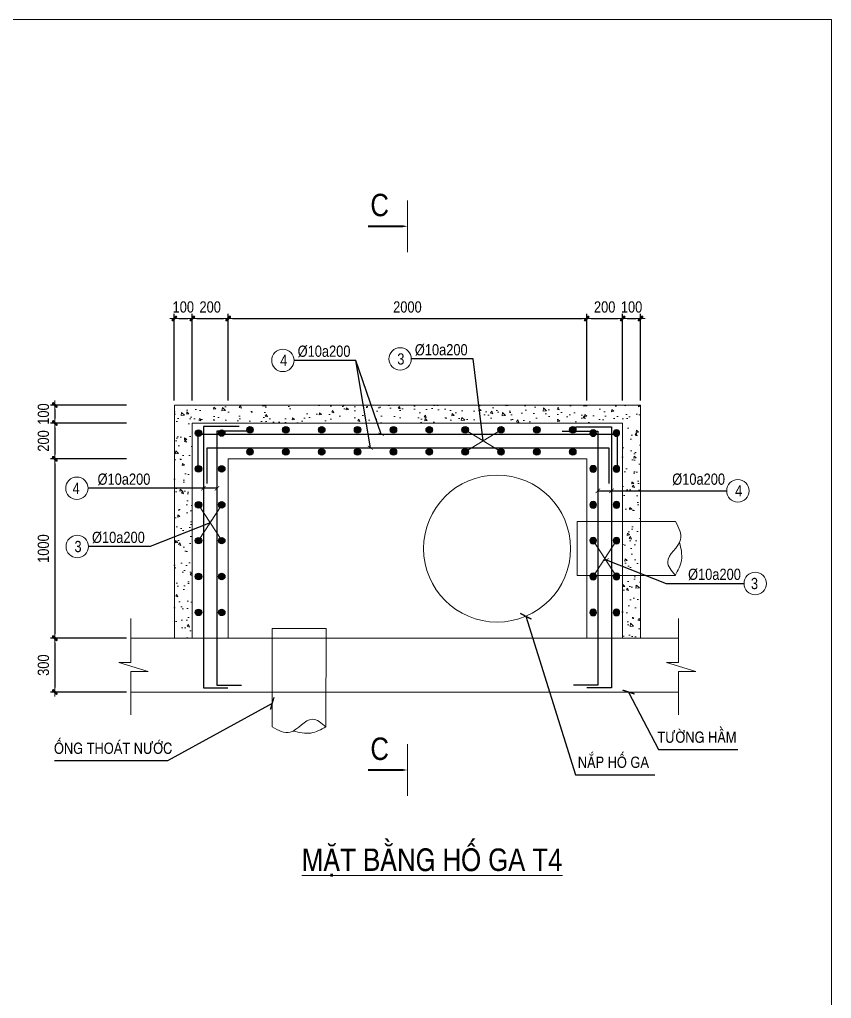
# Model space of a CAD drawing. Header units: millimetres. Extents: x -3568569 to -3536212, y 773195 to 801582.
# Drawn here: x -3559844 to -3555316, y 796125 to 801582 of the extents above; entities that cross this region are included whole.
import ezdxf
from ezdxf.enums import TextEntityAlignment as Align

# ---------------------------------------------------------------- set-up
doc = ezdxf.new("R2010")
doc.units = ezdxf.units.MM
doc.header["$MEASUREMENT"] = 0
doc.layers.get('0').update_dxf_attribs({"lineweight": 9})
doc.layers.get('Defpoints').update_dxf_attribs({"color": 10, "lineweight": 0})
for name, color, linetype, lineweight in [("'S_Concrete_Hatch_252", 252, 'Continuous', 9), ('chunho.q', 1, 'Continuous', 13), ('CTHEP', 4, 'Continuous', 30), ('DBAO', 2, 'Continuous', 13), ('KTH', 154, 'Continuous', 15), ('Net cat Betong', 6, 'Continuous', 40), ('STICK', 1, 'Continuous', 9), ('TEXT', 7, 'Continuous', 15)]:
    doc.layers.add(name, color=color, linetype=linetype, lineweight=lineweight)
for name, color, linetype in [('D-TEXT', 1, 'Continuous'), ('MEP-H-TXT25', 7, 'Continuous'), ('Wall Hatch', 134, 'Continuous')]:
    doc.layers.add(name, color=color, linetype=linetype)
doc.styles.add('Star-HelCon', font='VHELVCN_0.TTF')
doc.styles.add('TTP-HelCon', font='VHELVCN_0.TTF')
doc.dimstyles.new('TTP-25', dxfattribs={"dimscale": 25, "dimtxt": 2.5, "dimasz": 1, "dimexe": 1, "dimexo": 1, "dimgap": 0.09, "dimtad": 0, "dimdec": 4, "dimrnd": 5, "dimzin": 9, "dimdsep": 46, "dimtxsty": 'TTP-HelCon', "dimblk": 'Stick', "dimcen": 0.09, "dimdle": 1.5, "dimclrd": 256, "dimclre": 256, "dimclrt": 1, "dimadec": 0, "dimazin": 0, "dimtfac": 1, "dimtdec": 4, "dimtmove": 0, "dimatfit": 3, "dimldrblk": 'ARCHTICK', "dimfxl": 1, "dimtvp": 1, "dimtolj": 1, "dimtzin": 0, "dimarcsym": 0})

# ---------------------------------------------------------------- blocks, each defined once
blk = doc.blocks.new('Stick')
at = {"layer": 'STICK'}
h = blk.add_hatch(color=256, dxfattribs=at)
edge = h.paths.add_edge_path()
edge.add_line((0.3, 0.5), (-0.5, -0.3))
edge.add_arc((-0.4, -0.4), 0.141, 135, 315)
edge.add_line((-0.3, -0.5), (0.5, 0.3))
edge.add_arc((0.4, 0.4), 0.141, 315, 495)
blk.add_line((1, 0), (-1, 0), dxfattribs=at)
blk.add_lwpolyline([(0.3, 0.5), (-0.5, -0.3, 1), (-0.3, -0.5), (0.5, 0.3, 1), (0.3, 0.5, 1)], format="xyb", dxfattribs=at)
blk = doc.blocks.new('*U145')
at = {"layer": 'Wall Hatch'}
h = blk.add_hatch(color=2, dxfattribs=at)
h.dxf.hatch_style = 1
h.paths.add_polyline_path([(-18, 0, 1), (18, 0, 1)])
at = {"layer": 'D-TEXT'}
blk.add_circle((0, 0), 18, dxfattribs=at)
blk = doc.blocks.new('*U146')
at = {"layer": 'Net cat Betong', "color": 0, "linetype": 'ByBlock', "lineweight": -2, "transparency": 16777216}
for p in [(0, 1000), (0, 800), (0, 600), (0, 400), (0, 200), (0, 0)]:
    blk.add_blockref('*U145', p, dxfattribs=at)
blk = doc.blocks.new('*U144')
at = {"layer": 'Wall Hatch'}
h = blk.add_hatch(color=2, dxfattribs=at)
h.dxf.hatch_style = 1
h.paths.add_polyline_path([(-18, 0, 1), (18, 0, 1)])
at = {"layer": 'D-TEXT'}
blk.add_circle((0, 0), 18, dxfattribs=at)
blk = doc.blocks.new('*U143')
at = {"layer": 'Net cat Betong', "color": 0, "linetype": 'ByBlock', "lineweight": -2, "transparency": 16777216}
for p in [(0, 1000), (0, 800), (0, 600), (0, 400), (0, 200), (0, 0)]:
    blk.add_blockref('*U144', p, dxfattribs=at)
blk = doc.blocks.new('*U149')
at = {"layer": 'Wall Hatch'}
h = blk.add_hatch(color=2, dxfattribs=at)
h.dxf.hatch_style = 1
h.paths.add_polyline_path([(-18, 0, 1), (18, 0, 1)])
at = {"layer": 'D-TEXT'}
blk.add_circle((0, 0), 18, dxfattribs=at)
blk = doc.blocks.new('*U150')
at = {"layer": 'Net cat Betong', "color": 0, "linetype": 'ByBlock', "lineweight": -2, "transparency": 16777216}
for p in [(0, 1000), (0, 800), (0, 600), (0, 400), (0, 200), (0, 0)]:
    blk.add_blockref('*U149', p, dxfattribs=at)
blk = doc.blocks.new('*U148')
at = {"layer": 'Wall Hatch'}
h = blk.add_hatch(color=2, dxfattribs=at)
h.dxf.hatch_style = 1
h.paths.add_polyline_path([(-18, 0, 1), (18, 0, 1)])
at = {"layer": 'D-TEXT'}
blk.add_circle((0, 0), 18, dxfattribs=at)
blk = doc.blocks.new('*U147')
at = {"layer": 'Net cat Betong', "color": 0, "linetype": 'ByBlock', "lineweight": -2, "transparency": 16777216}
for p in [(0, 1000), (0, 800), (0, 600), (0, 400), (0, 200), (0, 0)]:
    blk.add_blockref('*U148', p, dxfattribs=at)
blk = doc.blocks.new('*U151')
at = {"layer": 'Wall Hatch'}
h = blk.add_hatch(color=2, dxfattribs=at)
h.dxf.hatch_style = 1
h.paths.add_polyline_path([(18, 0, 1), (-18, 0, 1)])
at = {"layer": 'D-TEXT'}
blk.add_circle((0, 0), 18, dxfattribs=at)
blk = doc.blocks.new('*U152')
at = {"layer": 'Net cat Betong', "color": 0, "linetype": 'ByBlock', "lineweight": -2, "transparency": 16777216}
for p in [(0, 1800), (0, 1600), (0, 1400), (0, 1200), (0, 1000), (0, 800), (0, 600), (0, 400), (0, 200), (0, 0)]:
    blk.add_blockref('*U151', p, dxfattribs=at)
blk = doc.blocks.new('*U153')
at = {"layer": 'Wall Hatch'}
h = blk.add_hatch(color=2, dxfattribs=at)
h.dxf.hatch_style = 1
h.paths.add_polyline_path([(18, 0, 1), (-18, 0, 1)])
at = {"layer": 'D-TEXT'}
blk.add_circle((0, 0), 18, dxfattribs=at)
blk = doc.blocks.new('*U154')
at = {"layer": 'Net cat Betong', "color": 0, "linetype": 'ByBlock', "lineweight": -2, "transparency": 16777216}
for p in [(0, 1800), (0, 1600), (0, 1400), (0, 1200), (0, 1000), (0, 800), (0, 600), (0, 400), (0, 200), (0, 0)]:
    blk.add_blockref('*U153', p, dxfattribs=at)
blk = doc.blocks.new('*D155')
at = {"layer": 'Defpoints', "color": 0, "ltscale": 0.8, "transparency": 16777216}
for p in [(-3559222.7, 799432.8), (-3559646.8, 799332.8), (-3559222.7, 799332.8)]:
    blk.add_point(p, dxfattribs=at)
at = {"layer": 'KTH', "lineweight": -2, "ltscale": 0.8, "transparency": 16777216}
for p, q in [((-3559247.7, 799432.8), (-3559671.8, 799432.8)), ((-3559646.8, 799407.8), (-3559646.8, 799357.8)), ((-3559247.7, 799332.8), (-3559671.8, 799332.8))]:
    blk.add_line(p, q, dxfattribs=at)
at = {"layer": 'KTH', "lineweight": -2, "ltscale": 0.8, "transparency": 16777216, "xscale": 25, "yscale": 25, "zscale": 25}
for p, rotation in [((-3559646.8, 799432.8), 90), ((-3559646.8, 799332.8), 270)]:
    blk.add_blockref('Stick', p, dxfattribs=dict(at, rotation=rotation))
at = {"layer": 'KTH', "color": 1, "ltscale": 0.8, "transparency": 16777216, "insert": (-3559710.6, 799382.8), "char_height": 62.5, "attachment_point": 5, "rotation": 90, "style": 'TTP-HelCon'}
blk.add_mtext('\\A1;100', dxfattribs=at)
blk = doc.blocks.new('_ArchTick')
at = {"color": 0, "linetype": 'ByBlock', "const_width": 0.15}
blk.add_lwpolyline([(-0.5, -0.5), (0.5, 0.5)], dxfattribs=at)
blk = doc.blocks.new('*D156')
at = {"layer": 'Defpoints', "color": 0, "ltscale": 0.8, "transparency": 16777216}
for p in [(-3559222.7, 799332.8), (-3559646.8, 799132.8), (-3559222.7, 799132.8)]:
    blk.add_point(p, dxfattribs=at)
at = {"layer": 'KTH', "lineweight": -2, "ltscale": 0.8, "transparency": 16777216}
for p, q in [((-3559247.7, 799332.8), (-3559671.8, 799332.8)), ((-3559646.8, 799307.8), (-3559646.8, 799157.8)), ((-3559247.7, 799132.8), (-3559671.8, 799132.8))]:
    blk.add_line(p, q, dxfattribs=at)
at = {"layer": 'KTH', "lineweight": -2, "ltscale": 0.8, "transparency": 16777216, "xscale": 25, "yscale": 25, "zscale": 25}
for p, rotation in [((-3559646.8, 799332.8), 90), ((-3559646.8, 799132.8), 270)]:
    blk.add_blockref('Stick', p, dxfattribs=dict(at, rotation=rotation))
at = {"layer": 'KTH', "color": 1, "ltscale": 0.8, "transparency": 16777216, "insert": (-3559710.6, 799232.8), "char_height": 62.5, "attachment_point": 5, "rotation": 90, "style": 'TTP-HelCon'}
blk.add_mtext('\\A1;200', dxfattribs=at)
blk = doc.blocks.new('*D157')
at = {"layer": 'Defpoints', "color": 0, "ltscale": 0.8, "transparency": 16777216}
for p in [(-3559222.7, 799132.8), (-3559646.8, 798132.8), (-3559222.7, 798132.8)]:
    blk.add_point(p, dxfattribs=at)
at = {"layer": 'KTH', "lineweight": -2, "ltscale": 0.8, "transparency": 16777216}
for p, q in [((-3559247.7, 799132.8), (-3559671.8, 799132.8)), ((-3559646.8, 799107.8), (-3559646.8, 798157.8)), ((-3559247.7, 798132.8), (-3559671.8, 798132.8))]:
    blk.add_line(p, q, dxfattribs=at)
at = {"layer": 'KTH', "lineweight": -2, "ltscale": 0.8, "transparency": 16777216, "xscale": 25, "yscale": 25, "zscale": 25}
for p, rotation in [((-3559646.8, 799132.8), 90), ((-3559646.8, 798132.8), 270)]:
    blk.add_blockref('Stick', p, dxfattribs=dict(at, rotation=rotation))
at = {"layer": 'KTH', "color": 1, "ltscale": 0.8, "transparency": 16777216, "insert": (-3559710.6, 798632.8), "char_height": 62.5, "attachment_point": 5, "rotation": 90, "style": 'TTP-HelCon'}
blk.add_mtext('\\A1;1000', dxfattribs=at)
blk = doc.blocks.new('*D158')
at = {"layer": 'Defpoints', "color": 0, "ltscale": 0.8, "transparency": 16777216}
for p in [(-3559222.7, 798132.8), (-3559646.8, 797832.8), (-3559222.7, 797832.8)]:
    blk.add_point(p, dxfattribs=at)
at = {"layer": 'KTH', "lineweight": -2, "ltscale": 0.8, "transparency": 16777216}
for p, q in [((-3559247.7, 798132.8), (-3559671.8, 798132.8)), ((-3559646.8, 798107.8), (-3559646.8, 797857.8)), ((-3559247.7, 797832.8), (-3559671.8, 797832.8))]:
    blk.add_line(p, q, dxfattribs=at)
at = {"layer": 'KTH', "lineweight": -2, "ltscale": 0.8, "transparency": 16777216, "xscale": 25, "yscale": 25, "zscale": 25}
for p, rotation in [((-3559646.8, 798132.8), 90), ((-3559646.8, 797832.8), 270)]:
    blk.add_blockref('Stick', p, dxfattribs=dict(at, rotation=rotation))
at = {"layer": 'KTH', "color": 1, "ltscale": 0.8, "transparency": 16777216, "insert": (-3559710.6, 797982.8), "char_height": 62.5, "attachment_point": 5, "rotation": 90, "style": 'TTP-HelCon'}
blk.add_mtext('\\A1;300', dxfattribs=at)
blk = doc.blocks.new('*D159')
at = {"layer": 'Defpoints', "color": 0, "ltscale": 0.8, "transparency": 16777216}
for p in [(-3558880.6, 799915.7), (-3558980.6, 799432.8), (-3558880.6, 799432.8)]:
    blk.add_point(p, dxfattribs=at)
at = {"layer": 'KTH', "lineweight": -2, "ltscale": 0.8, "transparency": 16777216}
for p, q in [((-3558980.6, 799457.8), (-3558980.6, 799940.7)), ((-3558955.6, 799915.7), (-3558905.6, 799915.7)), ((-3558880.6, 799457.8), (-3558880.6, 799940.7))]:
    blk.add_line(p, q, dxfattribs=at)
at = {"layer": 'KTH', "lineweight": -2, "ltscale": 0.8, "transparency": 16777216, "xscale": 25, "yscale": 25, "zscale": 25, "rotation": 180}
blk.add_blockref('Stick', (-3558980.6, 799915.7), dxfattribs=at)
at = {"layer": 'KTH', "lineweight": -2, "ltscale": 0.8, "transparency": 16777216, "xscale": 25, "yscale": 25, "zscale": 25}
blk.add_blockref('Stick', (-3558880.6, 799915.7), dxfattribs=at)
at = {"layer": 'KTH', "color": 1, "ltscale": 0.8, "transparency": 16777216, "insert": (-3558930.6, 799979.5), "char_height": 62.5, "attachment_point": 5, "style": 'TTP-HelCon'}
blk.add_mtext('\\A1;100', dxfattribs=at)
blk = doc.blocks.new('*D160')
at = {"layer": 'Defpoints', "color": 0, "ltscale": 0.8, "transparency": 16777216}
for p in [(-3558680.6, 799915.7), (-3558880.6, 799432.8), (-3558680.6, 799432.8)]:
    blk.add_point(p, dxfattribs=at)
at = {"layer": 'KTH', "lineweight": -2, "ltscale": 0.8, "transparency": 16777216}
for p, q in [((-3558880.6, 799457.8), (-3558880.6, 799940.7)), ((-3558855.6, 799915.7), (-3558705.6, 799915.7)), ((-3558680.6, 799457.8), (-3558680.6, 799940.7))]:
    blk.add_line(p, q, dxfattribs=at)
at = {"layer": 'KTH', "lineweight": -2, "ltscale": 0.8, "transparency": 16777216, "xscale": 25, "yscale": 25, "zscale": 25, "rotation": 180}
blk.add_blockref('Stick', (-3558880.6, 799915.7), dxfattribs=at)
at = {"layer": 'KTH', "lineweight": -2, "ltscale": 0.8, "transparency": 16777216, "xscale": 25, "yscale": 25, "zscale": 25}
blk.add_blockref('Stick', (-3558680.6, 799915.7), dxfattribs=at)
at = {"layer": 'KTH', "color": 1, "ltscale": 0.8, "transparency": 16777216, "insert": (-3558780.6, 799979.5), "char_height": 62.5, "attachment_point": 5, "style": 'TTP-HelCon'}
blk.add_mtext('\\A1;200', dxfattribs=at)
blk = doc.blocks.new('*D161')
at = {"layer": 'Defpoints', "color": 0, "ltscale": 0.8, "transparency": 16777216}
for p in [(-3556680.6, 799915.7), (-3558680.6, 799432.8), (-3556680.6, 799432.8)]:
    blk.add_point(p, dxfattribs=at)
at = {"layer": 'KTH', "lineweight": -2, "ltscale": 0.8, "transparency": 16777216}
for p, q in [((-3558680.6, 799457.8), (-3558680.6, 799940.7)), ((-3558655.6, 799915.7), (-3556705.6, 799915.7)), ((-3556680.6, 799457.8), (-3556680.6, 799940.7))]:
    blk.add_line(p, q, dxfattribs=at)
at = {"layer": 'KTH', "lineweight": -2, "ltscale": 0.8, "transparency": 16777216, "xscale": 25, "yscale": 25, "zscale": 25, "rotation": 180}
blk.add_blockref('Stick', (-3558680.6, 799915.7), dxfattribs=at)
at = {"layer": 'KTH', "lineweight": -2, "ltscale": 0.8, "transparency": 16777216, "xscale": 25, "yscale": 25, "zscale": 25}
blk.add_blockref('Stick', (-3556680.6, 799915.7), dxfattribs=at)
at = {"layer": 'KTH', "color": 1, "ltscale": 0.8, "transparency": 16777216, "insert": (-3557680.6, 799979.5), "char_height": 62.5, "attachment_point": 5, "style": 'TTP-HelCon'}
blk.add_mtext('\\A1;2000', dxfattribs=at)
blk = doc.blocks.new('*D162')
at = {"layer": 'Defpoints', "color": 0, "ltscale": 0.8, "transparency": 16777216}
for p in [(-3556480.6, 799915.7), (-3556680.6, 799432.8), (-3556480.6, 799432.8)]:
    blk.add_point(p, dxfattribs=at)
at = {"layer": 'KTH', "lineweight": -2, "ltscale": 0.8, "transparency": 16777216}
for p, q in [((-3556680.6, 799457.8), (-3556680.6, 799940.7)), ((-3556655.6, 799915.7), (-3556505.6, 799915.7)), ((-3556480.6, 799457.8), (-3556480.6, 799940.7))]:
    blk.add_line(p, q, dxfattribs=at)
at = {"layer": 'KTH', "lineweight": -2, "ltscale": 0.8, "transparency": 16777216, "xscale": 25, "yscale": 25, "zscale": 25, "rotation": 180}
blk.add_blockref('Stick', (-3556680.6, 799915.7), dxfattribs=at)
at = {"layer": 'KTH', "lineweight": -2, "ltscale": 0.8, "transparency": 16777216, "xscale": 25, "yscale": 25, "zscale": 25}
blk.add_blockref('Stick', (-3556480.6, 799915.7), dxfattribs=at)
at = {"layer": 'KTH', "color": 1, "ltscale": 0.8, "transparency": 16777216, "insert": (-3556580.6, 799979.5), "char_height": 62.5, "attachment_point": 5, "style": 'TTP-HelCon'}
blk.add_mtext('\\A1;200', dxfattribs=at)
blk = doc.blocks.new('*D163')
at = {"layer": 'Defpoints', "color": 0, "ltscale": 0.8, "transparency": 16777216}
for p in [(-3556380.6, 799915.7), (-3556480.6, 799432.8), (-3556380.6, 799432.8)]:
    blk.add_point(p, dxfattribs=at)
at = {"layer": 'KTH', "lineweight": -2, "ltscale": 0.8, "transparency": 16777216}
for p, q in [((-3556480.6, 799457.8), (-3556480.6, 799940.7)), ((-3556455.6, 799915.7), (-3556405.6, 799915.7)), ((-3556380.6, 799457.8), (-3556380.6, 799940.7))]:
    blk.add_line(p, q, dxfattribs=at)
at = {"layer": 'KTH', "lineweight": -2, "ltscale": 0.8, "transparency": 16777216, "xscale": 25, "yscale": 25, "zscale": 25, "rotation": 180}
blk.add_blockref('Stick', (-3556480.6, 799915.7), dxfattribs=at)
at = {"layer": 'KTH', "lineweight": -2, "ltscale": 0.8, "transparency": 16777216, "xscale": 25, "yscale": 25, "zscale": 25}
blk.add_blockref('Stick', (-3556380.6, 799915.7), dxfattribs=at)
at = {"layer": 'KTH', "color": 1, "ltscale": 0.8, "transparency": 16777216, "insert": (-3556430.6, 799979.5), "char_height": 62.5, "attachment_point": 5, "style": 'TTP-HelCon'}
blk.add_mtext('\\A1;100', dxfattribs=at)

msp = doc.modelspace()

# ---------------------------------------------------------------- hatches: boundary and pattern name
at = {"layer": "'S_Concrete_Hatch_252"}
h = msp.add_hatch(dxfattribs=at)
h.set_pattern_fill('AR-CONC', color=256, scale=20, angle=-90)
h.set_pattern_definition([(320, (-3569666.07, 808418.99), (-12.5504, -143.452), [15, -165]), (265, (-3569666.07, 808418.99), (150.4384, 27.7503), [12, -132]), (10.4514, (-3569667.12, 808407.04), (137.888, -115.7018), [12.748, -140.2284]), (316.1842, (-3569626.07, 808418.99), (-33.1039, -213.4483), [22.5, -247.5]), (6.6356, (-3569628.83, 808401.2), (194.8237, -186.9324), [19.122, -210.3428]), (261.1842, (-3569626.07, 808419), (194.8237, -186.9324), [18, -198]), (291, (-3569636.07, 808398.99), (-80.5238, -119.3814), [15, -165]), (236, (-3569636.07, 808398.99), (145.03, -48.6631), [12, -132]), (341.4514, (-3569642.78, 808389.04), (64.5062, -168.0445), [12.748, -140.2284]), (307.5, (-3569666.07, 808418.99), (66.57877, -2.43197), [0, -130.4, 0, -134, 0, -132.5]), (277.5, (-3569666.07, 808418.99), (78.88234, -52.6139), [0, -76.4, 0, -127.4, 0, -50.5]), (237.5, (-3569666.07, 808463.59), (-4.51097, -106.76449), [0, -50, 0, -156, 0, -207]), (227.5, (-3569666.07, 808483.59), (20.021, -116.63723), [0, -65, 0, -103.6, 0, -147])])
h.paths.add_polyline_path([(-3558980.56358, 799433.21006), (-3558980.56358, 798133.21006), (-3556380.56358, 798132.78694), (-3556380.56358, 799432.78694)])
h.paths.add_polyline_path([(-3558880.56358, 799332.78694), (-3558880.56358, 798132.78694), (-3556480.56358, 798132.78694), (-3556480.56358, 799332.78694)], flags=16)

# ---------------------------------------------------------------- linework, layer by layer
for p, q in [((-3557680.84789, 800573.76718), (-3557680.84789, 800286.01753)), ((-3557158.64389, 799295.25119), (-3557358.64389, 799171.70338)), ((-3557158.64389, 799171.70338), (-3557358.64389, 799295.25119)), ((-3558716.4056, 798876.8876), (-3558846.02555, 798676.8876)), ((-3558716.4056, 798676.8876), (-3558846.02555, 798876.8876)), ((-3556515.10161, 798676.8876), (-3556644.72156, 798476.8876)), ((-3556515.10161, 798476.8876), (-3556644.72156, 798676.8876)), ((-3557680.84789, 797542.06789), (-3557680.84789, 797254.31824))]:
    msp.add_line(p, q, dxfattribs=at)
msp.add_lwpolyline([(-3558980.56358, 799432.78694), (-3558980.56358, 798132.78694), (-3556380.56358, 798132.78694), (-3556380.56358, 799432.78694)], close=True, dxfattribs=at)
for points in [[(-3556185.77569, 798783.40663), (-3556734.54194, 798782.85284), (-3556734.54194, 798482.85284), (-3556185.77569, 798483.40663)], [(-3559222.65108, 798242.10835), (-3559222.65108, 797997.15791), (-3559290.86401, 797997.15791), (-3559126.74605, 797948.01232), (-3559223.66584, 797948.01232), (-3559223.66584, 797705.04938)], [(-3556168.43597, 798242.10835), (-3556168.43597, 797997.15791), (-3556236.6489, 797997.15791), (-3556072.53094, 797948.01232), (-3556169.45073, 797948.01232), (-3556169.45073, 797705.04938)], [(-3558434.88195, 797637.99905), (-3558434.32815, 798186.7653), (-3558134.32815, 798186.7653), (-3558134.88195, 797637.99905)]]:
    msp.add_lwpolyline(points, dxfattribs=at)
for centre, radius in [((-3558374.99032, 799681.98851), 62.5), ((-3557721.47092, 799690.03006), 62.5), ((-3559523.9392, 798968.97413), 62.5), ((-3557180.56358, 798632.78694), 410), ((-3555837.56686, 798954.54833), 62.5), ((-3559521.89245, 798644.08386), 62.5), ((-3555740.90416, 798438.00146), 62.5)]:
    msp.add_circle(centre, radius, dxfattribs=at)
for points in [[(-3556185.77569, 798783.40663), (-3556156.91758, 798683.1038), (-3556229.24251, 798559.11996), (-3556185.77569, 798483.40663)], [(-3556187.18811, 798483.40399), (-3556151.94357, 798567.50629), (-3556163.37191, 798666.42475)], [(-3558434.88195, 797637.99905), (-3558334.57911, 797609.14094), (-3558210.59527, 797681.46587), (-3558134.88195, 797637.99905)], [(-3558134.8793, 797639.41147), (-3558218.9816, 797604.16693), (-3558317.90006, 797615.59527)]]:
    msp.add_spline(points, degree=3, dxfattribs=at)
at = {"layer": 'CTHEP'}
for p, q in [((-3558818.44529, 797856.33481), (-3558681.64438, 797856.33481)), ((-3556542.68187, 797856.33481), (-3556679.48278, 797856.33481))]:
    msp.add_line(p, q, dxfattribs=at)
for points in [[(-3558618.44529, 799312.82567), (-3558818.44529, 799312.82567), (-3558818.44529, 797856.33481), (-3558818.44529, 797856.33481)], [(-3556742.68187, 799312.21905), (-3556542.68187, 799312.21905), (-3556542.68187, 797856.33481), (-3556542.68187, 797856.33481)], [(-3558847.71131, 799070.66865), (-3558847.71131, 799270.66865), (-3556510.56358, 799270.66865), (-3556510.56358, 799070.66865)], [(-3558542.68187, 799286.66162), (-3558742.68187, 799286.66162), (-3558742.68187, 797870.39901), (-3558605.88096, 797870.39901)], [(-3556818.44529, 799287.04579), (-3556618.44529, 799287.04579), (-3556618.44529, 797870.39901), (-3556755.2462, 797870.39901)], [(-3558797.18802, 798994.90523), (-3558797.18802, 799194.90523), (-3556556.98728, 799194.90523), (-3556556.98728, 798994.90523)]]:
    msp.add_lwpolyline(points, dxfattribs=at)
at = {"layer": 'DBAO'}
for p, q in [((-3559222.65108, 798132.78694), (-3556168.43597, 798132.78694)), ((-3559222.65108, 797832.78694), (-3556168.43597, 797832.78694))]:
    msp.add_line(p, q, dxfattribs=at)
for points in [[(-3558880.56358, 799332.78694), (-3558880.56358, 798132.78694), (-3556480.56358, 798132.78694), (-3556480.56358, 799332.78694)], [(-3558680.56358, 799132.78694), (-3558680.56358, 798132.78694), (-3556680.56358, 798132.78694), (-3556680.56358, 799132.78694)]]:
    msp.add_lwpolyline(points, close=True, dxfattribs=at)
at = {"layer": 'Defpoints'}
msp.add_lwpolyline([(-3568568.82969, 790666.77995), (-3555315.97764, 790666.77995), (-3555315.97764, 801582.27552), (-3568568.82969, 801582.27552)], close=True, dxfattribs=at)
at = {"layer": 'MEP-H-TXT25', "color": 0, "ltscale": 0.8, "flags": 128}
for points in [[(-3557680.84789, 800429.84171, 0, 46.66667, 0), (-3557797.51767, 800429.84171, 11.66667, 11.66667, 0), (-3557900.943, 800429.84171, 11.66667, 11.66667, 0)], [(-3557680.84789, 797398.14242, 0, 46.66667, 0), (-3557797.51767, 797398.14242, 11.66667, 11.66667, 0), (-3557900.943, 797398.14242, 11.66667, 11.66667, 0)]]:
    msp.add_lwpolyline(points, format="xyseb", dxfattribs=at)

# ---------------------------------------------------------------- block references
at = {"layer": 'Net cat Betong', "color": 2}
for name, p, rotation in [('*U147', (-3558846.02555, 799276.8876), 180), ('*U150', (-3558716.4056, 799276.8876), 180), ('*U152', (-3558558.64389, 799295.25119), 270), ('*U154', (-3558558.64389, 799171.70338), 270)]:
    msp.add_blockref(name, p, dxfattribs=dict(at, rotation=rotation))
at = {"layer": 'Net cat Betong', "color": 2, "xscale": -1, "rotation": 180}
for name, p in [('*U146', (-3556644.72156, 799276.8876)), ('*U143', (-3556515.10161, 799276.8876))]:
    msp.add_blockref(name, p, dxfattribs=at)

# ---------------------------------------------------------------- texts
at = {"layer": 'chunho.q', "style": 'TTP-HelCon'}
for s, p in [('Þ10a200', (-3558292.87582, 799701.98851)), ('Þ10a200', (-3557639.35643, 799710.03006)), ('Þ10a200', (-3559408.81507, 798988.62186)), ('Þ10a200', (-3556203.90463, 798988.62186)), ('Þ10a200', (-3559439.77796, 798664.08386)), ('Þ10a200', (-3556115.50026, 798458.00146)), ('TÖÔØNG HAÀM', (-3556286.69283, 797550.14415)), ('OÁNG THOAÙT NÖÔÙC', (-3559651.78613, 797488.23778)), ('NAÉP HOÁ GA', (-3556730.48314, 797410.13906))]:
    msp.add_text(s, height=62.5, dxfattribs=at).set_placement(p)
at = {"layer": 'TEXT', "color": 1, "style": 'TTP-HelCon'}
for p in [(-3557887.08814, 800485.84013), (-3557887.08814, 797454.14085)]:
    msp.add_text('C', height=125, dxfattribs=at).set_placement(p)
at = {"layer": 'TEXT', "color": 1, "style": 'Star-HelCon'}
for s, p in [('4', (-3558370.82365, 799681.98851)), ('3', (-3557717.30426, 799690.03006)), ('4', (-3559528.10586, 798968.97413)), ('4', (-3555833.40019, 798954.54833)), ('3', (-3559517.72578, 798644.08386)), ('3', (-3555745.07082, 798438.00146))]:
    msp.add_text(s, height=62.5, dxfattribs=at).set_placement(p, align=Align.MIDDLE)
at = {"layer": 'TEXT', "color": 1, "style": 'TTP-HelCon'}
msp.add_text('%%UMAËT BAÈNG HOÁ GA T4', height=125, dxfattribs=at).set_placement((-3557542.90466, 796835.39827), align=Align.CENTER)

# ---------------------------------------------------------------- dimensions: what is measured, and where the dimension line sits
at = {"layer": 'KTH', "color": 2, "ltscale": 0.8}
for base, p1, p2, picture, middle in [((-3558880.56358, 799915.6601), (-3558980.56358, 799432.78694), (-3558880.56358, 799432.78694), '*D159', (-3558930.56358, 799915.6601)), ((-3556380.56358, 799915.6601), (-3556480.56358, 799432.78694), (-3556380.56358, 799432.78694), '*D163', (-3556430.56358, 799915.6601))]:
    dim = msp.add_linear_dim(base=base, p1=p1, p2=p2, dimstyle='TTP-25', dxfattribs=at)
    dim.commit()
    dim.dimension.update_dxf_attribs({"geometry": picture, "text_midpoint": middle, "dimtype": 160})
for base, p1, p2, picture, middle in [((-3558680.56358, 799915.6601), (-3558880.56358, 799432.78694), (-3558680.56358, 799432.78694), '*D160', (-3558780.56358, 799979.49344)), ((-3556680.56358, 799915.6601), (-3558680.56358, 799432.78694), (-3556680.56358, 799432.78694), '*D161', (-3557680.56358, 799979.49344)), ((-3556480.56358, 799915.6601), (-3556680.56358, 799432.78694), (-3556480.56358, 799432.78694), '*D162', (-3556580.56358, 799979.49344))]:
    dim = msp.add_linear_dim(base=base, p1=p1, p2=p2, dimstyle='TTP-25', dxfattribs=at)
    dim.commit()
    dim.dimension.update_dxf_attribs({"geometry": picture, "text_midpoint": middle})
dim = msp.add_linear_dim(base=(-3559646.77963, 799332.78694), p1=(-3559222.65108, 799432.78694), p2=(-3559222.65108, 799332.78694), angle=270, dimstyle='TTP-25', dxfattribs=at)
dim.commit()
dim.dimension.update_dxf_attribs({"geometry": '*D155', "text_midpoint": (-3559646.77963, 799382.78694), "dimtype": 160})
for base, p1, p2, picture, middle in [((-3559646.77963, 799132.78694), (-3559222.65108, 799332.78694), (-3559222.65108, 799132.78694), '*D156', (-3559710.61297, 799232.78694)), ((-3559646.77963, 798132.78694), (-3559222.65108, 799132.78694), (-3559222.65108, 798132.78694), '*D157', (-3559710.61297, 798632.78694)), ((-3559646.77963, 797832.78694), (-3559222.65108, 798132.78694), (-3559222.65108, 797832.78694), '*D158', (-3559710.61297, 797982.78694))]:
    dim = msp.add_linear_dim(base=base, p1=p1, p2=p2, angle=270, dimstyle='TTP-25', dxfattribs=at)
    dim.commit()
    dim.dimension.update_dxf_attribs({"geometry": picture, "text_midpoint": middle})

# ---------------------------------------------------------------- leaders
at = {"layer": "'S_Concrete_Hatch_252"}
for points in [[(-3557827.73895, 799270.66865), (-3557967.71336, 799681.98851), (-3558312.49032, 799681.98851)], [(-3557887.41889, 799194.90523), (-3557967.71336, 799681.98851), (-3558312.49032, 799681.98851)], [(-3557258.58182, 799233.43894), (-3557314.19396, 799690.03006), (-3557658.97092, 799690.03006)], [(-3558781.21558, 798776.8876), (-3559114.61549, 798644.08386), (-3559459.39245, 798644.08386)], [(-3556571.33777, 798570.8052), (-3556237.93786, 798438.00146), (-3555803.40416, 798438.00146)]]:
    msp.add_leader(points, dimstyle='TTP-25', dxfattribs=at)
for points, override in [([(-3558818.40694, 798969.11935), (-3559461.4392, 798969.16363), (-3559461.43931, 798968.85701)], {"dimgap": 0.09, "dimtad": 0}), ([(-3558742.64352, 798969.14331), (-3559461.4392, 798968.97413), (-3559461.4392, 798969.16363)], {"dimgap": 0.09, "dimtad": 0}), ([(-3556618.86253, 798954.71752), (-3555900.06686, 798954.54833), (-3555900.06686, 798954.73783)], {"dimgap": 0.09, "dimtad": 0}), ([(-3556543.09911, 798954.69355), (-3555900.71203, 798954.54848), (-3555900.06686, 798954.54833)], {"dimgap": 0.09, "dimtad": 0}), ([(-3557020.46811, 798255.3357), (-3556743.20506, 797371.64167), (-3556301.48345, 797371.64167)], {"dimasz": 2}), ([(-3556447.1797, 797832.78694), (-3556279.60643, 797511.64677), (-3555837.88482, 797511.64677)], {"dimasz": 2}), ([(-3558434.74924, 797769.498), (-3559018.26402, 797449.74039), (-3559648.21364, 797449.74039)], {"dimasz": 2})]:
    msp.add_leader(points, dimstyle='TTP-25', override=override, dxfattribs=at)

doc.saveas('drawing.dxf')
